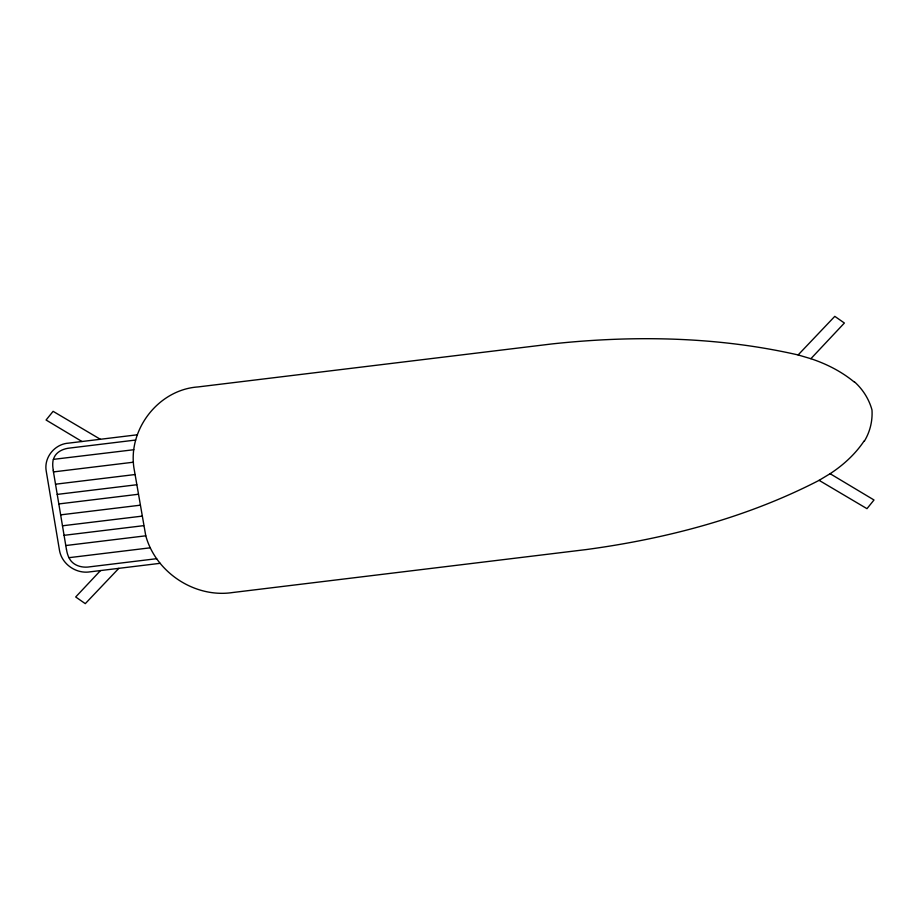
<?xml version="1.0" encoding="UTF-8"?>
<svg xmlns="http://www.w3.org/2000/svg" width="920" height="920" viewBox="0 0 920 920"><rect width="100%" height="100%" fill="white"/><g stroke="black" fill="none" stroke-linecap="round" stroke-linejoin="round"><path stroke-width="1.38" d="M854.427 382.191C841.662 371.577 826.585 363.929 810.876 358.708L798.123 354.947C717.681 336.559 633.754 335.122 551.966 343.93L198.076 386.929C157.653 389.666 126.649 431.02 134.366 470.396L145.774 535.808L65.78 545.537M864.225 440.784C855.428 454.054 843.398 465.014 830.116 473.708L819.099 480.343C746.821 517.684 666.667 538.66 586.373 549.55L232.472 592.549C194.764 598.207 155.825 572.458 145.785 535.831M100.498 570.572L75.693 596.976L85.284 603.646L118.829 568.341M810.876 358.708L844.387 323.023L834.796 316.353L798.123 354.947M137.275 434.792L68.54 443.141C54.809 443.98 43.734 457.424 46.23 471.097L59.478 550.309C61.835 564.236 76.222 574.115 90.068 571.837L160.161 563.316M135.665 440.036L70 448.017C63.1 448.615 55.349 452.088 53.463 459.356L133.837 449.719M53.463 471.914L133.457 462.197M55.522 484.207L135.056 474.536M57.224 494.408L136.758 484.748M58.822 503.941L138.356 494.27M60.651 514.866L140.185 505.206M62.479 525.791L142.013 516.143M64.066 535.325L143.612 525.665M150.305 547.803L68.989 557.681C72.507 565.535 81.96 568.18 89.873 566.812L156.664 558.693M819.099 480.343L866.973 508.668L874 499.985L830.116 473.708M100.349 439.277L53.107 411.332L46.08 420.014L81.972 441.508M53.187 470.246L66.436 549.458M53.337 470.223A27.312 26.001 24.9 0 1 53.256 459.448M854.634 381.972A58.811 55.993 24.9 0 1 871.987 409.952A58.811 55.993 24.9 0 1 864.501 440.944M68.931 557.704A30.015 28.578 24.9 0 1 66.504 549.458"/></g></svg>
